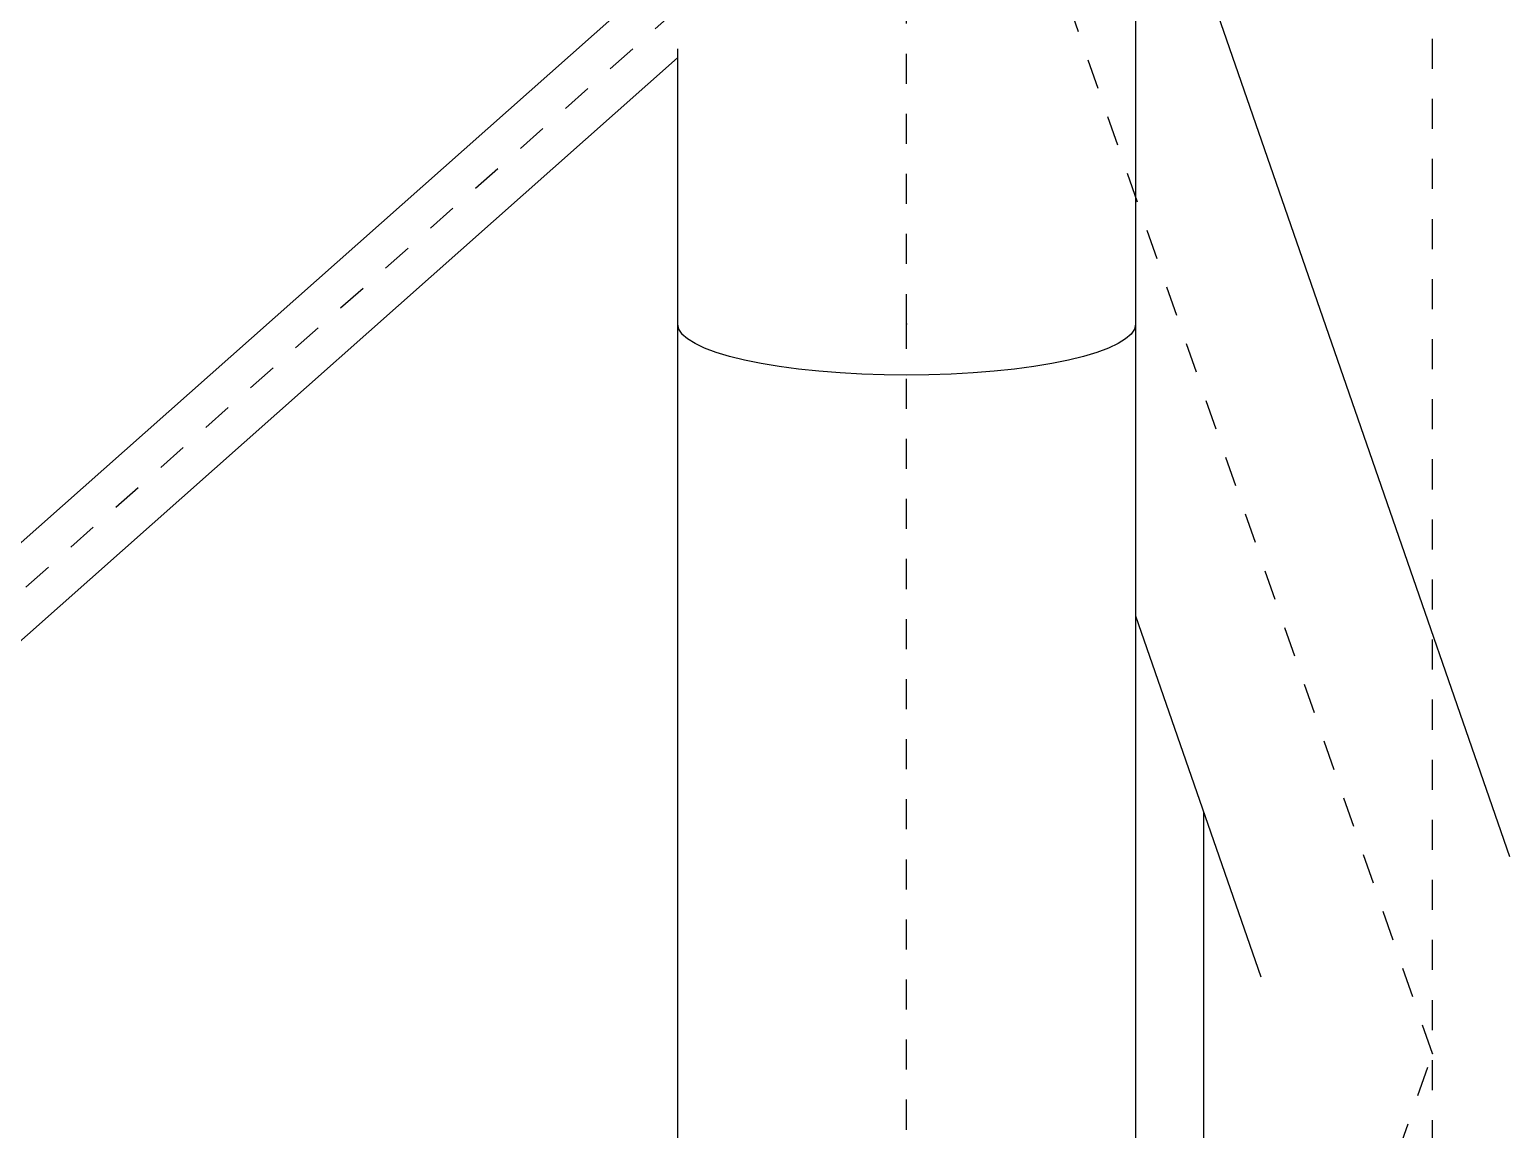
# Model space of a CAD drawing. Header units: millimetres. Extents: x 149919 to 150445, y 136651 to 136866.
# Drawn here: x 150257.295 to 150262.219, y 136671.27 to 136674.931 of the extents above; entities that cross this region are included whole.
import ezdxf

# ---------------------------------------------------------------- set-up
doc = ezdxf.new("R2010")
doc.units = ezdxf.units.MM
doc.header["$LTSCALE"] = 0.25
doc.linetypes.add('CENTER', pattern=[50.8, 31.75, -6.35, 6.35, -6.35])
doc.linetypes.add('XKITLINE00', pattern=[0])

# ---------------------------------------------------------------- blocks, each defined once
blk = doc.blocks.new('çatıı')
at = {"color": 8, "linetype": 'CENTER'}
for p, q in [((11840, 2357.78), (11840, 3985.69)), ((12015, 1442.74), (12015, 3096.7)), ((12015, 2114.92), (11840, 2620.27)), ((11068.22, 1845.44), (11840, 2530.27)), ((11840, 1609.57), (11840, 2357.78)), ((11840, 1609.57), (12015, 2114.92))]:
    blk.add_line(p, q, dxfattribs=at)
at = {"color": 8, "linetype": 'XKITLINE00'}
for p, q in [((11916.2, 2572.71), (11916.2, 2357.78)), ((11916.2, 2539.79), (12040.61, 2180.51)), ((11763.8, 2478.94), (11076.49, 1869.06)), ((11763.8, 2449.37), (11763.8, 2357.78)), ((11763.8, 2446.37), (11103.02, 1860.03)), ((11763.8, 2357.78), (11764.16, 2356.11)), ((11763.8, 2357.78), (11763.8, 1690.92)), ((11763.8, 2357.78), (11764.16, 2356.11)), ((11764.16, 2356.11), (11765.26, 2354.46)), ((11764.16, 2356.11), (11765.26, 2354.46)), ((11767.08, 2352.84), (11765.26, 2354.46)), ((11767.08, 2352.84), (11765.26, 2354.46)), ((11914.73, 2354.46), (11912.91, 2352.84)), ((11914.73, 2354.46), (11912.91, 2352.84)), ((11915.83, 2356.11), (11914.73, 2354.46)), ((11915.83, 2356.11), (11914.73, 2354.46)), ((11916.2, 2357.78), (11915.83, 2356.11)), ((11916.2, 2357.78), (11915.83, 2356.11)), ((11916.2, 2357.78), (11916.2, 1852.69)), ((11769.6, 2351.27), (11767.08, 2352.84)), ((11772.79, 2349.76), (11769.6, 2351.27)), ((11776.64, 2348.33), (11772.79, 2349.76)), ((11776.64, 2348.33), (11772.79, 2349.76)), ((11907.2, 2349.76), (11903.35, 2348.33)), ((11907.2, 2349.76), (11903.35, 2348.33)), ((11910.39, 2351.27), (11907.2, 2349.76)), ((11912.91, 2352.84), (11910.39, 2351.27)), ((11781.09, 2346.99), (11776.64, 2348.33)), ((11781.09, 2346.99), (11776.64, 2348.33)), ((11786.11, 2345.75), (11781.09, 2346.99)), ((11786.11, 2345.76), (11781.09, 2346.99)), ((11791.65, 2344.64), (11786.11, 2345.76)), ((11791.65, 2344.63), (11786.11, 2345.75)), ((11797.66, 2343.64), (11791.65, 2344.64)), ((11797.66, 2343.63), (11791.65, 2344.63)), ((11888.34, 2344.64), (11882.33, 2343.64)), ((11888.34, 2344.63), (11882.33, 2343.63)), ((11893.88, 2345.76), (11888.34, 2344.64)), ((11893.88, 2345.75), (11888.34, 2344.63)), ((11898.9, 2346.99), (11893.88, 2345.75)), ((11898.9, 2346.99), (11893.88, 2345.76)), ((11903.35, 2348.33), (11898.9, 2346.99)), ((11903.35, 2348.33), (11898.9, 2346.99)), ((11804.07, 2342.78), (11797.66, 2343.64)), ((11804.07, 2342.78), (11797.66, 2343.63)), ((11810.83, 2342.06), (11804.07, 2342.78)), ((11810.83, 2342.07), (11804.07, 2342.78)), ((11817.88, 2341.51), (11810.83, 2342.07)), ((11817.88, 2341.5), (11810.83, 2342.06)), ((11825.13, 2341.1), (11817.88, 2341.51)), ((11825.13, 2341.09), (11817.88, 2341.5)), ((11832.53, 2340.86), (11825.13, 2341.1)), ((11832.53, 2340.85), (11825.13, 2341.09)), ((11840, 2340.78), (11832.53, 2340.86)), ((11840, 2340.77), (11832.53, 2340.85)), ((11847.46, 2340.86), (11840, 2340.78)), ((11847.46, 2340.85), (11840, 2340.77)), ((11854.86, 2341.1), (11847.46, 2340.86)), ((11854.86, 2341.09), (11847.46, 2340.85)), ((11862.12, 2341.51), (11854.86, 2341.1)), ((11862.12, 2341.5), (11854.86, 2341.09)), ((11869.16, 2342.07), (11862.12, 2341.51)), ((11869.16, 2342.06), (11862.12, 2341.5)), ((11875.92, 2342.78), (11869.16, 2342.06)), ((11875.92, 2342.78), (11869.16, 2342.07)), ((11882.33, 2343.64), (11875.92, 2342.78)), ((11882.33, 2343.63), (11875.92, 2342.78)), ((11916.2, 2260.68), (11957.84, 2140.43)), ((11938.8, 2195.41), (11938.8, 2034.4))]:
    blk.add_line(p, q, dxfattribs=at)
for centre in [(11840, 2357.78), (11840, 2357.78), (12015, 2114.92), (12015, 2114.92)]:
    blk.add_circle(centre, 0.05, dxfattribs=at)

msp = doc.modelspace()

# ---------------------------------------------------------------- block references
at = {"xscale": 0.009999943142843078, "yscale": 0.009999943142843078, "zscale": 0.009999943142843078}
msp.add_blockref('çatıı', (150141.8141, 136650.3731), dxfattribs=at)

doc.saveas('drawing.dxf')
